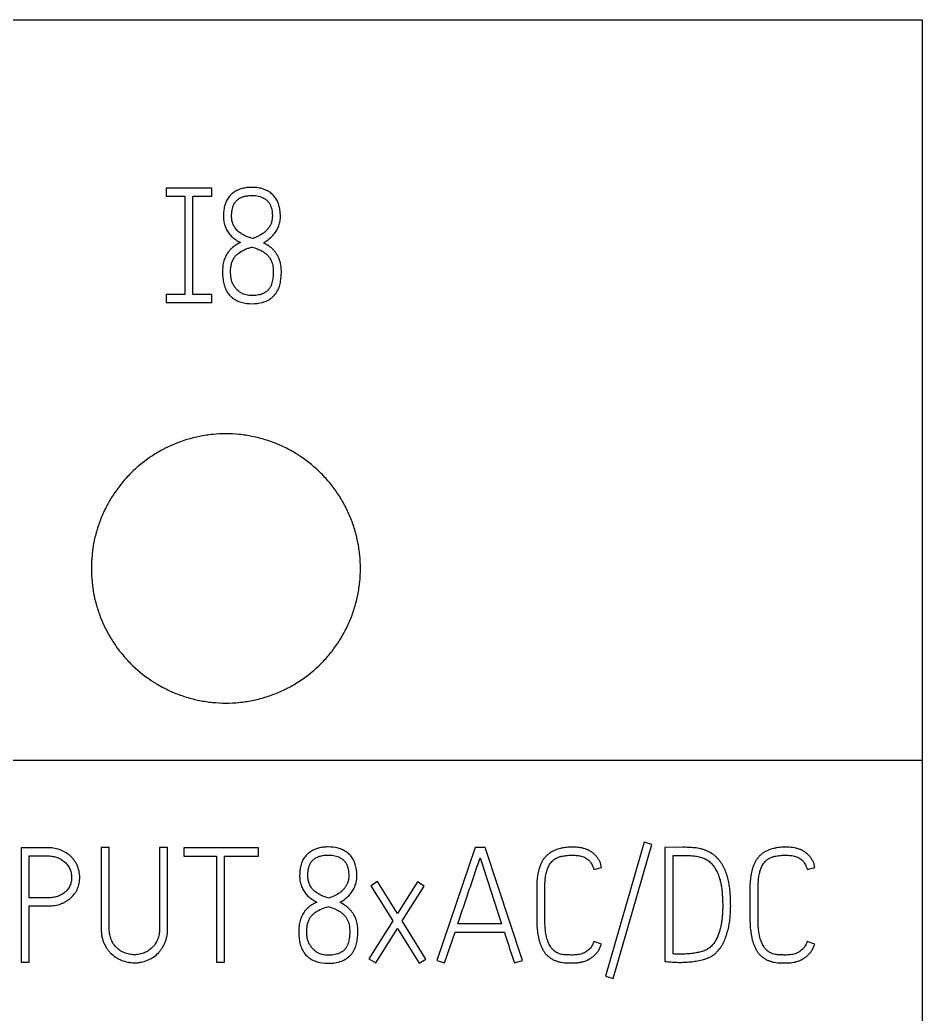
# Model space of a CAD drawing. Extents: x 0 to 420, y 0 to 297.
# Drawn here: x 147.42 to 160.83, y 219.88 to 234.65 of the extents above; entities that cross this region are included whole.
import ezdxf

# ---------------------------------------------------------------- set-up
doc = ezdxf.new("R2010")
doc.units = 0
doc.header["$LTSCALE"] = 23.1
doc.layers.add('10000_FRONT', color=7, linetype='CONTINUOUS')
doc.layers.add('10500_FRONT_LABELING', color=7, linetype='CONTINUOUS')

msp = doc.modelspace()

# ---------------------------------------------------------------- linework, layer by layer
at = {"layer": '10000_FRONT', "color": 7, "linetype": 'CONTINUOUS'}
for p, q in [((89.33, 234.648), (160.83, 234.648)), ((160.83, 234.648), (160.83, 144.648)), ((89.33, 223.648), (160.83, 223.648))]:
    msp.add_line(p, q, dxfattribs=at)
for points, knots in [([(152.48, 226.498), (152.48, 226.564), (152.476, 226.629), (152.464, 226.759), (152.454, 226.823), (152.429, 226.95), (152.413, 227.013), (152.385, 227.107), (152.375, 227.139), (152.353, 227.201), (152.341, 227.231), (152.303, 227.322), (152.248, 227.44), (152.181, 227.551), (152.127, 227.633), (152.108, 227.659), (152.069, 227.712), (152.049, 227.738), (151.986, 227.815), (151.943, 227.863), (151.804, 228.002), (151.704, 228.085), (151.581, 228.167), (151.567, 228.176), (151.539, 228.194), (151.525, 228.203), (151.483, 228.228), (151.454, 228.245), (151.368, 228.291), (151.309, 228.319), (151.188, 228.369), (151.127, 228.392), (151.033, 228.42), (151.001, 228.429), (150.937, 228.445), (150.905, 228.453), (150.807, 228.472), (150.678, 228.491), (150.547, 228.498), (150.416, 228.498), (150.351, 228.495), (150.252, 228.485), (150.219, 228.481), (150.154, 228.472), (149.992, 228.443), (149.836, 228.396), (149.684, 228.333), (149.654, 228.32), (149.609, 228.299), (149.594, 228.291), (149.565, 228.276), (149.492, 228.238), (149.421, 228.196), (149.259, 228.087), (149.158, 228.005), (149.041, 227.888), (149.018, 227.864), (148.974, 227.815), (148.953, 227.79), (148.891, 227.715), (148.852, 227.662), (148.78, 227.554), (148.747, 227.498), (148.7, 227.412), (148.685, 227.382), (148.657, 227.323), (148.644, 227.293), (148.607, 227.202), (148.563, 227.079), (148.531, 226.953), (148.512, 226.857), (148.506, 226.825), (148.497, 226.76), (148.493, 226.728), (148.483, 226.63), (148.48, 226.564), (148.48, 226.498)], [0, 0, 0, 0, 0.03125, 0.03125, 0.0625, 0.0625, 0.09375, 0.09375, 0.109375, 0.109375, 0.125, 0.125, 0.15625, 0.1875, 0.1875, 0.203125, 0.203125, 0.21875, 0.21875, 0.25, 0.25, 0.3125, 0.3125, 0.320312, 0.320312, 0.328125, 0.328125, 0.34375, 0.34375, 0.375, 0.375, 0.40625, 0.40625, 0.421875, 0.421875, 0.4375, 0.4375, 0.46875, 0.5, 0.5, 0.53125, 0.53125, 0.546875, 0.546875, 0.5625, 0.625, 0.625, 0.640625, 0.640625, 0.648438, 0.648438, 0.65625, 0.6875, 0.6875, 0.75, 0.75, 0.765625, 0.765625, 0.78125, 0.78125, 0.8125, 0.8125, 0.84375, 0.84375, 0.859375, 0.859375, 0.875, 0.875, 0.90625, 0.9375, 0.9375, 0.953125, 0.953125, 0.96875, 0.96875, 1, 1, 1, 1]), ([(148.48, 226.498), (148.48, 226.432), (148.483, 226.367), (148.496, 226.237), (148.505, 226.173), (148.53, 226.046), (148.546, 225.983), (148.574, 225.889), (148.585, 225.857), (148.607, 225.795), (148.619, 225.765), (148.656, 225.674), (148.712, 225.556), (148.778, 225.445), (148.832, 225.363), (148.851, 225.336), (148.89, 225.284), (148.91, 225.258), (148.973, 225.181), (149.017, 225.132), (149.155, 224.994), (149.256, 224.911), (149.378, 224.828), (149.392, 224.819), (149.42, 224.802), (149.434, 224.793), (149.477, 224.767), (149.505, 224.751), (149.592, 224.705), (149.651, 224.677), (149.771, 224.626), (149.833, 224.604), (149.927, 224.576), (149.959, 224.567), (150.023, 224.551), (150.055, 224.543), (150.152, 224.524), (150.282, 224.505), (150.412, 224.498), (150.543, 224.498), (150.609, 224.501), (150.707, 224.511), (150.74, 224.515), (150.806, 224.524), (150.838, 224.53), (150.934, 224.549), (150.998, 224.565), (151.123, 224.603), (151.184, 224.625), (151.275, 224.663), (151.305, 224.676), (151.35, 224.697), (151.365, 224.705), (151.395, 224.719), (151.468, 224.757), (151.538, 224.8), (151.701, 224.908), (151.802, 224.991), (151.918, 225.108), (151.941, 225.132), (151.985, 225.181), (152.006, 225.205), (152.068, 225.281), (152.107, 225.334), (152.179, 225.442), (152.213, 225.498), (152.259, 225.584), (152.274, 225.614), (152.302, 225.673), (152.315, 225.703), (152.353, 225.794), (152.397, 225.917), (152.428, 226.043), (152.447, 226.139), (152.453, 226.171), (152.463, 226.236), (152.467, 226.268), (152.476, 226.366), (152.48, 226.432), (152.48, 226.498)], [0, 0, 0, 0, 0.03125, 0.03125, 0.0625, 0.0625, 0.09375, 0.09375, 0.109375, 0.109375, 0.125, 0.125, 0.15625, 0.1875, 0.1875, 0.203125, 0.203125, 0.21875, 0.21875, 0.25, 0.25, 0.3125, 0.3125, 0.320312, 0.320312, 0.328125, 0.328125, 0.34375, 0.34375, 0.375, 0.375, 0.40625, 0.40625, 0.421875, 0.421875, 0.4375, 0.4375, 0.46875, 0.5, 0.5, 0.53125, 0.53125, 0.546875, 0.546875, 0.5625, 0.5625, 0.59375, 0.59375, 0.625, 0.625, 0.640625, 0.640625, 0.648438, 0.648438, 0.65625, 0.6875, 0.6875, 0.75, 0.75, 0.765625, 0.765625, 0.78125, 0.78125, 0.8125, 0.8125, 0.84375, 0.84375, 0.859375, 0.859375, 0.875, 0.875, 0.90625, 0.9375, 0.9375, 0.953125, 0.953125, 0.96875, 0.96875, 1, 1, 1, 1])]:
    msp.add_open_spline(points, degree=3, knots=knots, dxfattribs=at)
at = {"layer": '10500_FRONT_LABELING', "color": 7, "linetype": 'CONTINUOUS'}
for p, q in [((149.59, 232.148), (149.59, 232.028)), ((150.27, 232.148), (149.59, 232.148)), ((150.27, 232.028), (150.27, 232.148)), ((149.59, 232.028), (149.87, 232.028)), ((149.87, 232.028), (149.87, 230.568)), ((149.99, 230.568), (149.99, 232.028)), ((149.99, 232.028), (150.27, 232.028)), ((149.59, 230.568), (149.59, 230.448)), ((149.87, 230.568), (149.59, 230.568)), ((149.59, 230.448), (150.27, 230.448)), ((150.27, 230.568), (149.99, 230.568)), ((150.27, 230.448), (150.27, 230.568)), ((147.435, 222.348), (147.435, 220.648)), ((147.826, 222.348), (147.435, 222.348)), ((148.625, 222.35), (148.625, 221.153)), ((148.746, 222.35), (148.625, 222.35)), ((148.746, 221.153), (148.746, 222.35)), ((149.493, 222.35), (149.493, 221.153)), ((149.613, 222.35), (149.493, 222.35)), ((149.613, 221.153), (149.613, 222.35)), ((149.854, 222.346), (149.854, 222.225)), ((150.964, 222.346), (149.854, 222.346)), ((150.964, 222.225), (150.964, 222.346)), ((154.183, 222.35), (153.617, 220.674)), ((154.335, 222.35), (154.183, 222.35)), ((154.887, 220.674), (154.335, 222.35)), ((156.697, 222.43), (156.121, 220.438)), ((156.237, 220.405), (156.813, 222.397)), ((156.813, 222.397), (156.697, 222.43)), ((157.268, 222.355), (157.007, 222.353)), ((157.007, 222.353), (157.007, 220.66)), ((147.555, 221.603), (147.555, 222.228)), ((147.555, 222.228), (147.826, 222.228)), ((149.854, 222.225), (150.34, 222.225)), ((150.34, 222.225), (150.34, 220.648)), ((150.46, 220.648), (150.46, 222.225)), ((150.46, 222.225), (150.964, 222.225)), ((157.128, 220.771), (157.128, 222.232)), ((157.128, 222.232), (157.316, 222.232)), ((155.948, 222.025), (156.064, 222.053)), ((159.119, 222.025), (159.235, 222.053)), ((152.735, 221.846), (152.633, 221.782)), ((152.633, 221.782), (152.96, 221.261)), ((153.031, 221.372), (152.735, 221.846)), ((153.33, 221.841), (153.031, 221.372)), ((153.1, 221.261), (153.429, 221.777)), ((153.429, 221.777), (153.33, 221.841)), ((155.1, 221.747), (155.1, 221.299)), ((155.221, 221.299), (155.221, 221.747)), ((158.27, 221.747), (158.27, 221.299)), ((158.391, 221.299), (158.391, 221.747)), ((147.826, 221.603), (147.555, 221.603)), ((147.555, 220.648), (147.555, 221.483)), ((147.555, 221.483), (147.826, 221.483)), ((152.96, 221.261), (152.605, 220.7)), ((152.707, 220.636), (153.029, 221.148)), ((153.029, 221.148), (153.351, 220.631)), ((153.453, 220.693), (153.1, 221.261)), ((154.579, 221.216), (153.927, 221.216)), ((153.73, 220.636), (153.887, 221.096)), ((153.887, 221.096), (154.619, 221.096)), ((156.062, 220.917), (155.951, 220.957)), ((159.233, 220.917), (159.121, 220.957)), ((152.605, 220.7), (152.707, 220.636)), ((153.351, 220.631), (153.453, 220.693)), ((147.435, 220.648), (147.555, 220.648)), ((150.34, 220.648), (150.46, 220.648)), ((153.617, 220.674), (153.73, 220.636)), ((154.771, 220.636), (154.887, 220.674)), ((156.121, 220.438), (156.237, 220.405))]:
    msp.add_line(p, q, dxfattribs=at)
for points, knots in [([(151.038, 231.337), (151.06, 231.349), (151.081, 231.362), (151.12, 231.39), (151.139, 231.406), (151.166, 231.432), (151.174, 231.441), (151.191, 231.459), (151.198, 231.469), (151.22, 231.498), (151.233, 231.518), (151.25, 231.551), (151.256, 231.562), (151.265, 231.584), (151.269, 231.596), (151.276, 231.62), (151.28, 231.631), (151.284, 231.655), (151.286, 231.667), (151.289, 231.692), (151.29, 231.704), (151.29, 231.728), (151.29, 231.741), (151.289, 231.777), (151.287, 231.802), (151.28, 231.85), (151.275, 231.873), (151.264, 231.909), (151.26, 231.92), (151.251, 231.943), (151.246, 231.954), (151.229, 231.987), (151.215, 232.007), (151.183, 232.045), (151.165, 232.062), (151.136, 232.084), (151.126, 232.091), (151.105, 232.104), (151.094, 232.11), (151.06, 232.126), (151.037, 232.135), (151.001, 232.145), (150.989, 232.147), (150.965, 232.152), (150.953, 232.154), (150.916, 232.158), (150.892, 232.16), (150.855, 232.16), (150.843, 232.159), (150.818, 232.158), (150.805, 232.157), (150.769, 232.153), (150.745, 232.148), (150.709, 232.138), (150.697, 232.135), (150.674, 232.126), (150.663, 232.121), (150.629, 232.105), (150.608, 232.093), (150.579, 232.071), (150.569, 232.063), (150.551, 232.046), (150.542, 232.037), (150.519, 232.009), (150.505, 231.989), (150.482, 231.945), (150.473, 231.922), (150.462, 231.887), (150.459, 231.876), (150.454, 231.852), (150.452, 231.84), (150.447, 231.803), (150.445, 231.779), (150.443, 231.73), (150.444, 231.706), (150.447, 231.67), (150.449, 231.658), (150.453, 231.633), (150.456, 231.621), (150.466, 231.586), (150.475, 231.563), (150.491, 231.53), (150.497, 231.519), (150.509, 231.498), (150.516, 231.487), (150.531, 231.468), (150.539, 231.458), (150.556, 231.44), (150.564, 231.431), (150.583, 231.415), (150.592, 231.407), (150.612, 231.392), (150.622, 231.385), (150.653, 231.364), (150.674, 231.351), (150.696, 231.339)], [0, 0, 0, 0, 0.03125, 0.03125, 0.0625, 0.0625, 0.078125, 0.078125, 0.09375, 0.09375, 0.125, 0.125, 0.140625, 0.140625, 0.15625, 0.15625, 0.171875, 0.171875, 0.1875, 0.1875, 0.203125, 0.203125, 0.21875, 0.21875, 0.25, 0.25, 0.28125, 0.28125, 0.296875, 0.296875, 0.3125, 0.3125, 0.34375, 0.34375, 0.375, 0.375, 0.390625, 0.390625, 0.40625, 0.40625, 0.4375, 0.4375, 0.453125, 0.453125, 0.46875, 0.46875, 0.5, 0.5, 0.515625, 0.515625, 0.53125, 0.53125, 0.5625, 0.5625, 0.578125, 0.578125, 0.59375, 0.59375, 0.625, 0.625, 0.640625, 0.640625, 0.65625, 0.65625, 0.6875, 0.6875, 0.71875, 0.71875, 0.734375, 0.734375, 0.75, 0.75, 0.78125, 0.78125, 0.8125, 0.8125, 0.828125, 0.828125, 0.84375, 0.84375, 0.875, 0.875, 0.890625, 0.890625, 0.90625, 0.90625, 0.921875, 0.921875, 0.9375, 0.9375, 0.953125, 0.953125, 0.96875, 0.96875, 1, 1, 1, 1]), ([(150.564, 231.728), (150.565, 231.759), (150.566, 231.789), (150.574, 231.835), (150.577, 231.85), (150.586, 231.879), (150.591, 231.894), (150.601, 231.914), (150.605, 231.921), (150.614, 231.934), (150.618, 231.94), (150.633, 231.958), (150.643, 231.969), (150.662, 231.983), (150.668, 231.988), (150.681, 231.996), (150.688, 232), (150.708, 232.01), (150.722, 232.016), (150.745, 232.023), (150.752, 232.026), (150.767, 232.029), (150.79, 232.034), (150.812, 232.037), (150.843, 232.039), (150.858, 232.04), (150.889, 232.039), (150.905, 232.038), (150.95, 232.033), (150.98, 232.027), (151.016, 232.013), (151.024, 232.01), (151.037, 232.003), (151.051, 231.996), (151.064, 231.987), (151.076, 231.978), (151.082, 231.973), (151.1, 231.958), (151.11, 231.946), (151.123, 231.927), (151.127, 231.921), (151.135, 231.907), (151.138, 231.9), (151.147, 231.879), (151.152, 231.865), (151.16, 231.835), (151.163, 231.82), (151.17, 231.774), (151.171, 231.744), (151.169, 231.699), (151.167, 231.683), (151.161, 231.653), (151.157, 231.638), (151.146, 231.61), (151.139, 231.596), (151.127, 231.576), (151.123, 231.57), (151.114, 231.557), (151.109, 231.551), (151.095, 231.533), (151.085, 231.522), (151.063, 231.5), (151.051, 231.49), (151.014, 231.462), (150.988, 231.446), (150.946, 231.426), (150.932, 231.42), (150.903, 231.409), (150.888, 231.405), (150.873, 231.401)], [0, 0, 0, 0, 0.0625, 0.0625, 0.09375, 0.09375, 0.125, 0.125, 0.140625, 0.140625, 0.15625, 0.15625, 0.1875, 0.1875, 0.203125, 0.203125, 0.21875, 0.21875, 0.25, 0.25, 0.265625, 0.265625, 0.28125, 0.3125, 0.3125, 0.34375, 0.34375, 0.375, 0.375, 0.4375, 0.4375, 0.453125, 0.453125, 0.46875, 0.484375, 0.484375, 0.5, 0.5, 0.53125, 0.53125, 0.546875, 0.546875, 0.5625, 0.5625, 0.59375, 0.59375, 0.625, 0.625, 0.6875, 0.6875, 0.71875, 0.71875, 0.75, 0.75, 0.78125, 0.78125, 0.796875, 0.796875, 0.8125, 0.8125, 0.84375, 0.84375, 0.875, 0.875, 0.9375, 0.9375, 0.96875, 0.96875, 1, 1, 1, 1]), ([(150.873, 231.401), (150.834, 231.412), (150.795, 231.426), (150.74, 231.453), (150.722, 231.463), (150.688, 231.485), (150.672, 231.497), (150.65, 231.517), (150.642, 231.525), (150.629, 231.54), (150.616, 231.556), (150.605, 231.573), (150.596, 231.591), (150.591, 231.6), (150.58, 231.628), (150.574, 231.648), (150.568, 231.677), (150.567, 231.688), (150.565, 231.708), (150.564, 231.718), (150.564, 231.728)], [0, 0, 0, 0, 0.25, 0.25, 0.375, 0.375, 0.5, 0.5, 0.5625, 0.5625, 0.625, 0.6875, 0.6875, 0.75, 0.75, 0.875, 0.875, 0.9375, 0.9375, 1, 1, 1, 1]), ([(150.696, 231.339), (150.672, 231.328), (150.648, 231.315), (150.604, 231.287), (150.582, 231.271), (150.553, 231.244), (150.544, 231.234), (150.526, 231.214), (150.518, 231.203), (150.496, 231.171), (150.483, 231.148), (150.466, 231.111), (150.461, 231.099), (150.452, 231.074), (150.448, 231.061), (150.438, 231.023), (150.434, 230.996), (150.431, 230.956), (150.43, 230.943), (150.43, 230.917), (150.43, 230.904), (150.43, 230.864), (150.432, 230.838), (150.438, 230.785), (150.442, 230.759), (150.451, 230.72), (150.454, 230.707), (150.462, 230.682), (150.467, 230.669), (150.477, 230.645), (150.483, 230.633), (150.495, 230.609), (150.502, 230.598), (150.526, 230.565), (150.543, 230.545), (150.574, 230.519), (150.584, 230.511), (150.607, 230.496), (150.618, 230.489), (150.642, 230.476), (150.654, 230.471), (150.679, 230.461), (150.692, 230.456), (150.757, 230.437), (150.81, 230.432), (150.918, 230.431), (150.971, 230.437), (151.036, 230.455), (151.049, 230.459), (151.074, 230.468), (151.086, 230.474), (151.11, 230.486), (151.122, 230.492), (151.144, 230.507), (151.155, 230.515), (151.186, 230.54), (151.204, 230.56), (151.228, 230.592), (151.236, 230.604), (151.249, 230.627), (151.255, 230.639), (151.271, 230.675), (151.279, 230.701), (151.291, 230.753), (151.296, 230.779), (151.302, 230.832), (151.304, 230.858), (151.305, 230.898), (151.305, 230.911), (151.304, 230.938), (151.303, 230.951), (151.3, 230.991), (151.296, 231.017), (151.286, 231.056), (151.282, 231.068), (151.273, 231.094), (151.268, 231.106), (151.257, 231.13), (151.251, 231.142), (151.238, 231.165), (151.23, 231.176), (151.215, 231.198), (151.207, 231.208), (151.189, 231.228), (151.18, 231.238), (151.151, 231.266), (151.13, 231.282), (151.085, 231.311), (151.062, 231.325), (151.038, 231.337)], [0, 0, 0, 0, 0.03125, 0.03125, 0.0625, 0.0625, 0.078125, 0.078125, 0.09375, 0.09375, 0.125, 0.125, 0.140625, 0.140625, 0.15625, 0.15625, 0.1875, 0.1875, 0.203125, 0.203125, 0.21875, 0.21875, 0.25, 0.25, 0.28125, 0.28125, 0.296875, 0.296875, 0.3125, 0.3125, 0.328125, 0.328125, 0.34375, 0.34375, 0.375, 0.375, 0.390625, 0.390625, 0.40625, 0.40625, 0.421875, 0.421875, 0.4375, 0.4375, 0.5, 0.5, 0.5625, 0.5625, 0.578125, 0.578125, 0.59375, 0.59375, 0.609375, 0.609375, 0.625, 0.625, 0.65625, 0.65625, 0.671875, 0.671875, 0.6875, 0.6875, 0.71875, 0.71875, 0.75, 0.75, 0.78125, 0.78125, 0.796875, 0.796875, 0.8125, 0.8125, 0.84375, 0.84375, 0.859375, 0.859375, 0.875, 0.875, 0.890625, 0.890625, 0.90625, 0.90625, 0.921875, 0.921875, 0.9375, 0.9375, 0.96875, 0.96875, 1, 1, 1, 1]), ([(150.656, 230.63), (150.644, 230.642), (150.632, 230.655), (150.615, 230.675), (150.61, 230.682), (150.6, 230.696), (150.595, 230.703), (150.586, 230.719), (150.582, 230.727), (150.575, 230.743), (150.572, 230.751), (150.564, 230.776), (150.56, 230.793), (150.554, 230.827), (150.552, 230.845), (150.55, 230.88), (150.55, 230.897), (150.55, 230.932), (150.551, 230.949), (150.554, 230.975), (150.555, 230.984), (150.558, 231.001), (150.56, 231.01), (150.566, 231.036), (150.572, 231.052), (150.582, 231.077), (150.586, 231.084), (150.594, 231.1), (150.599, 231.108), (150.613, 231.13), (150.624, 231.143), (150.649, 231.168), (150.663, 231.179), (150.706, 231.21), (150.737, 231.226), (150.786, 231.246), (150.803, 231.253), (150.837, 231.264), (150.854, 231.269), (150.871, 231.273)], [0, 0, 0, 0, 0.0625, 0.0625, 0.09375, 0.09375, 0.125, 0.125, 0.15625, 0.15625, 0.1875, 0.1875, 0.25, 0.25, 0.3125, 0.3125, 0.375, 0.375, 0.4375, 0.4375, 0.46875, 0.46875, 0.5, 0.5, 0.5625, 0.5625, 0.59375, 0.59375, 0.625, 0.625, 0.6875, 0.6875, 0.75, 0.75, 0.875, 0.875, 0.9375, 0.9375, 1, 1, 1, 1]), ([(150.871, 231.273), (150.897, 231.265), (150.923, 231.256), (150.973, 231.236), (150.998, 231.224), (151.033, 231.203), (151.045, 231.196), (151.067, 231.18), (151.077, 231.171), (151.097, 231.153), (151.107, 231.143), (151.124, 231.122), (151.132, 231.11), (151.146, 231.087), (151.152, 231.075), (151.162, 231.05), (151.167, 231.037), (151.178, 230.997), (151.181, 230.971), (151.184, 230.93), (151.184, 230.916), (151.184, 230.889), (151.184, 230.876), (151.182, 230.835), (151.179, 230.808), (151.171, 230.768), (151.168, 230.755), (151.161, 230.728), (151.154, 230.709), (151.146, 230.69), (151.14, 230.678), (151.136, 230.672), (151.126, 230.655), (151.117, 230.644), (151.104, 230.629), (151.099, 230.624), (151.088, 230.615), (151.083, 230.611), (151.066, 230.599), (151.054, 230.592), (151.036, 230.583), (151.029, 230.58), (151.017, 230.575), (150.997, 230.568), (150.977, 230.563), (150.951, 230.558), (150.937, 230.556), (150.91, 230.553), (150.896, 230.552), (150.869, 230.552), (150.855, 230.552), (150.828, 230.553), (150.814, 230.555), (150.787, 230.559), (150.774, 230.563), (150.748, 230.571), (150.735, 230.576), (150.716, 230.585), (150.71, 230.588), (150.699, 230.595), (150.693, 230.599), (150.676, 230.611), (150.666, 230.62), (150.656, 230.63)], [0, 0, 0, 0, 0.0625, 0.0625, 0.125, 0.125, 0.15625, 0.15625, 0.1875, 0.1875, 0.21875, 0.21875, 0.25, 0.25, 0.28125, 0.28125, 0.3125, 0.3125, 0.375, 0.375, 0.40625, 0.40625, 0.4375, 0.4375, 0.5, 0.5, 0.53125, 0.53125, 0.5625, 0.578125, 0.578125, 0.59375, 0.59375, 0.625, 0.625, 0.640625, 0.640625, 0.65625, 0.65625, 0.6875, 0.6875, 0.703125, 0.703125, 0.71875, 0.75, 0.75, 0.78125, 0.78125, 0.8125, 0.8125, 0.84375, 0.84375, 0.875, 0.875, 0.90625, 0.90625, 0.9375, 0.9375, 0.953125, 0.953125, 0.96875, 0.96875, 1, 1, 1, 1]), ([(147.826, 221.483), (147.857, 221.483), (147.887, 221.484), (147.946, 221.492), (147.976, 221.498), (148.019, 221.512), (148.033, 221.517), (148.061, 221.528), (148.075, 221.535), (148.101, 221.549), (148.114, 221.557), (148.139, 221.574), (148.151, 221.583), (148.186, 221.612), (148.207, 221.634), (148.235, 221.67), (148.243, 221.682), (148.259, 221.708), (148.266, 221.722), (148.284, 221.763), (148.293, 221.792), (148.305, 221.851), (148.308, 221.881), (148.307, 221.927), (148.306, 221.942), (148.302, 221.972), (148.3, 221.987), (148.29, 222.031), (148.28, 222.059), (148.262, 222.101), (148.255, 222.114), (148.239, 222.14), (148.223, 222.165), (148.204, 222.188), (148.183, 222.211), (148.172, 222.221), (148.138, 222.251), (148.114, 222.268), (148.074, 222.291), (148.061, 222.298), (148.033, 222.31), (148.019, 222.316), (147.976, 222.33), (147.947, 222.337), (147.887, 222.346), (147.857, 222.348), (147.826, 222.348)], [0, 0, 0, 0, 0.0625, 0.0625, 0.125, 0.125, 0.15625, 0.15625, 0.1875, 0.1875, 0.21875, 0.21875, 0.25, 0.25, 0.3125, 0.3125, 0.34375, 0.34375, 0.375, 0.375, 0.4375, 0.4375, 0.5, 0.5, 0.53125, 0.53125, 0.5625, 0.5625, 0.625, 0.625, 0.65625, 0.65625, 0.6875, 0.71875, 0.71875, 0.75, 0.75, 0.8125, 0.8125, 0.84375, 0.84375, 0.875, 0.875, 0.9375, 0.9375, 1, 1, 1, 1]), ([(152.173, 221.537), (152.195, 221.549), (152.216, 221.562), (152.256, 221.59), (152.275, 221.606), (152.302, 221.631), (152.31, 221.64), (152.327, 221.659), (152.334, 221.668), (152.357, 221.698), (152.37, 221.718), (152.387, 221.751), (152.392, 221.762), (152.402, 221.785), (152.41, 221.808), (152.416, 221.831), (152.421, 221.855), (152.423, 221.867), (152.426, 221.892), (152.426, 221.904), (152.427, 221.929), (152.427, 221.941), (152.426, 221.978), (152.424, 222.002), (152.416, 222.05), (152.411, 222.074), (152.4, 222.11), (152.396, 222.122), (152.387, 222.144), (152.377, 222.167), (152.364, 222.188), (152.35, 222.208), (152.343, 222.218), (152.318, 222.246), (152.301, 222.263), (152.271, 222.285), (152.26, 222.292), (152.239, 222.305), (152.228, 222.311), (152.206, 222.321), (152.195, 222.326), (152.171, 222.335), (152.159, 222.338), (152.1, 222.355), (152.051, 222.36), (151.989, 222.36), (151.977, 222.359), (151.952, 222.358), (151.94, 222.357), (151.903, 222.353), (151.879, 222.348), (151.844, 222.339), (151.832, 222.335), (151.809, 222.326), (151.797, 222.322), (151.763, 222.306), (151.742, 222.293), (151.712, 222.271), (151.703, 222.263), (151.685, 222.246), (151.676, 222.238), (151.652, 222.21), (151.638, 222.19), (151.614, 222.146), (151.605, 222.123), (151.591, 222.075), (151.586, 222.051), (151.579, 222.002), (151.577, 221.978), (151.576, 221.929), (151.576, 221.905), (151.58, 221.868), (151.582, 221.855), (151.586, 221.831), (151.589, 221.819), (151.599, 221.784), (151.608, 221.761), (151.625, 221.727), (151.63, 221.717), (151.643, 221.696), (151.65, 221.686), (151.665, 221.666), (151.673, 221.657), (151.69, 221.639), (151.699, 221.63), (151.726, 221.605), (151.746, 221.591), (151.787, 221.563), (151.808, 221.551), (151.83, 221.539)], [0, 0, 0, 0, 0.03125, 0.03125, 0.0625, 0.0625, 0.078125, 0.078125, 0.09375, 0.09375, 0.125, 0.125, 0.140625, 0.140625, 0.15625, 0.171875, 0.171875, 0.1875, 0.1875, 0.203125, 0.203125, 0.21875, 0.21875, 0.25, 0.25, 0.28125, 0.28125, 0.296875, 0.296875, 0.3125, 0.328125, 0.328125, 0.34375, 0.34375, 0.375, 0.375, 0.390625, 0.390625, 0.40625, 0.40625, 0.421875, 0.421875, 0.4375, 0.4375, 0.5, 0.5, 0.515625, 0.515625, 0.53125, 0.53125, 0.5625, 0.5625, 0.578125, 0.578125, 0.59375, 0.59375, 0.625, 0.625, 0.640625, 0.640625, 0.65625, 0.65625, 0.6875, 0.6875, 0.71875, 0.71875, 0.75, 0.75, 0.78125, 0.78125, 0.8125, 0.8125, 0.828125, 0.828125, 0.84375, 0.84375, 0.875, 0.875, 0.890625, 0.890625, 0.90625, 0.90625, 0.921875, 0.921875, 0.9375, 0.9375, 0.96875, 0.96875, 1, 1, 1, 1]), ([(156.064, 222.053), (156.06, 222.085), (156.051, 222.115), (156.034, 222.151), (156.031, 222.158), (156.023, 222.172), (156.019, 222.179), (156.006, 222.198), (155.996, 222.211), (155.975, 222.235), (155.964, 222.246), (155.94, 222.267), (155.927, 222.276), (155.901, 222.294), (155.887, 222.302), (155.859, 222.317), (155.844, 222.323), (155.815, 222.334), (155.8, 222.338), (155.769, 222.346), (155.753, 222.348), (155.706, 222.355), (155.674, 222.357), (155.612, 222.358), (155.58, 222.357), (155.533, 222.352), (155.517, 222.35), (155.486, 222.345), (155.47, 222.342), (155.424, 222.331), (155.394, 222.322), (155.351, 222.303), (155.336, 222.296), (155.309, 222.28), (155.296, 222.271), (155.271, 222.252), (155.259, 222.242), (155.236, 222.22), (155.225, 222.208), (155.206, 222.183), (155.197, 222.171), (155.18, 222.144), (155.173, 222.13), (155.152, 222.087), (155.142, 222.057), (155.124, 221.997), (155.118, 221.966), (155.103, 221.873), (155.1, 221.81), (155.1, 221.747)], [0, 0, 0, 0, 0.0625, 0.0625, 0.078125, 0.078125, 0.09375, 0.09375, 0.125, 0.125, 0.15625, 0.15625, 0.1875, 0.1875, 0.21875, 0.21875, 0.25, 0.25, 0.28125, 0.28125, 0.3125, 0.3125, 0.375, 0.375, 0.4375, 0.4375, 0.46875, 0.46875, 0.5, 0.5, 0.5625, 0.5625, 0.59375, 0.59375, 0.625, 0.625, 0.65625, 0.65625, 0.6875, 0.6875, 0.71875, 0.71875, 0.75, 0.75, 0.8125, 0.8125, 0.875, 0.875, 1, 1, 1, 1]), ([(157.007, 220.66), (157.022, 220.658), (157.037, 220.657), (157.067, 220.654), (157.081, 220.653), (157.111, 220.65), (157.126, 220.649), (157.155, 220.647), (157.17, 220.647), (157.214, 220.645), (157.244, 220.645), (157.302, 220.647), (157.332, 220.649), (157.39, 220.653), (157.42, 220.657), (157.478, 220.665), (157.507, 220.671), (157.551, 220.681), (157.565, 220.684), (157.595, 220.692), (157.609, 220.697), (157.637, 220.707), (157.651, 220.713), (157.678, 220.725), (157.691, 220.732), (157.717, 220.747), (157.73, 220.756), (157.753, 220.774), (157.764, 220.784), (157.796, 220.815), (157.815, 220.838), (157.84, 220.875), (157.848, 220.888), (157.863, 220.914), (157.87, 220.927), (157.89, 220.966), (157.901, 220.994), (157.922, 221.05), (157.931, 221.078), (157.946, 221.136), (157.953, 221.164), (157.964, 221.222), (157.968, 221.251), (157.975, 221.31), (157.978, 221.339), (157.982, 221.398), (157.983, 221.428), (157.984, 221.487), (157.983, 221.517), (157.982, 221.576), (157.981, 221.606), (157.978, 221.665), (157.975, 221.694), (157.969, 221.753), (157.965, 221.782), (157.957, 221.826), (157.954, 221.841), (157.947, 221.87), (157.944, 221.884), (157.937, 221.913), (157.933, 221.927), (157.924, 221.956), (157.919, 221.97), (157.903, 222.012), (157.891, 222.039), (157.87, 222.079), (157.863, 222.092), (157.847, 222.117), (157.838, 222.13), (157.82, 222.154), (157.811, 222.165), (157.791, 222.188), (157.781, 222.198), (157.76, 222.219), (157.749, 222.229), (157.731, 222.243), (157.725, 222.248), (157.713, 222.256), (157.707, 222.261), (157.675, 222.281), (157.648, 222.294), (157.607, 222.311), (157.593, 222.316), (157.564, 222.325), (157.55, 222.329), (157.52, 222.336), (157.506, 222.339), (157.476, 222.344), (157.461, 222.345), (157.417, 222.35), (157.387, 222.352), (157.343, 222.354), (157.328, 222.354), (157.298, 222.355), (157.283, 222.355), (157.268, 222.355)], [0, 0, 0, 0, 0.015625, 0.015625, 0.03125, 0.03125, 0.046875, 0.046875, 0.0625, 0.0625, 0.09375, 0.09375, 0.125, 0.125, 0.15625, 0.15625, 0.1875, 0.1875, 0.203125, 0.203125, 0.21875, 0.21875, 0.234375, 0.234375, 0.25, 0.25, 0.265625, 0.265625, 0.28125, 0.28125, 0.3125, 0.3125, 0.328125, 0.328125, 0.34375, 0.34375, 0.375, 0.375, 0.40625, 0.40625, 0.4375, 0.4375, 0.46875, 0.46875, 0.5, 0.5, 0.53125, 0.53125, 0.5625, 0.5625, 0.59375, 0.59375, 0.625, 0.625, 0.65625, 0.65625, 0.671875, 0.671875, 0.6875, 0.6875, 0.703125, 0.703125, 0.71875, 0.71875, 0.75, 0.75, 0.765625, 0.765625, 0.78125, 0.78125, 0.796875, 0.796875, 0.8125, 0.8125, 0.828125, 0.828125, 0.835938, 0.835938, 0.84375, 0.84375, 0.875, 0.875, 0.890625, 0.890625, 0.90625, 0.90625, 0.921875, 0.921875, 0.9375, 0.9375, 0.96875, 0.96875, 0.984375, 0.984375, 1, 1, 1, 1]), ([(159.235, 222.053), (159.231, 222.085), (159.222, 222.115), (159.205, 222.151), (159.201, 222.158), (159.193, 222.172), (159.189, 222.179), (159.176, 222.198), (159.166, 222.211), (159.146, 222.235), (159.134, 222.246), (159.11, 222.267), (159.098, 222.276), (159.072, 222.294), (159.058, 222.302), (159.03, 222.317), (159.015, 222.323), (158.985, 222.334), (158.97, 222.338), (158.939, 222.346), (158.924, 222.348), (158.876, 222.355), (158.845, 222.357), (158.782, 222.358), (158.751, 222.357), (158.704, 222.352), (158.688, 222.35), (158.656, 222.345), (158.641, 222.342), (158.595, 222.331), (158.565, 222.322), (158.521, 222.303), (158.507, 222.296), (158.48, 222.28), (158.466, 222.271), (158.441, 222.252), (158.429, 222.242), (158.406, 222.22), (158.396, 222.208), (158.376, 222.183), (158.367, 222.171), (158.351, 222.144), (158.343, 222.13), (158.323, 222.087), (158.312, 222.057), (158.295, 221.997), (158.289, 221.966), (158.274, 221.873), (158.27, 221.81), (158.27, 221.747)], [0, 0, 0, 0, 0.0625, 0.0625, 0.078125, 0.078125, 0.09375, 0.09375, 0.125, 0.125, 0.15625, 0.15625, 0.1875, 0.1875, 0.21875, 0.21875, 0.25, 0.25, 0.28125, 0.28125, 0.3125, 0.3125, 0.375, 0.375, 0.4375, 0.4375, 0.46875, 0.46875, 0.5, 0.5, 0.5625, 0.5625, 0.59375, 0.59375, 0.625, 0.625, 0.65625, 0.65625, 0.6875, 0.6875, 0.71875, 0.71875, 0.75, 0.75, 0.8125, 0.8125, 0.875, 0.875, 1, 1, 1, 1]), ([(147.826, 222.228), (147.849, 222.228), (147.871, 222.226), (147.915, 222.22), (147.937, 222.216), (147.979, 222.202), (148, 222.193), (148.029, 222.177), (148.038, 222.171), (148.057, 222.159), (148.066, 222.152), (148.092, 222.13), (148.107, 222.115), (148.128, 222.089), (148.134, 222.079), (148.146, 222.06), (148.152, 222.051), (148.166, 222.02), (148.173, 221.999), (148.181, 221.967), (148.183, 221.956), (148.186, 221.934), (148.187, 221.923), (148.187, 221.901), (148.187, 221.89), (148.185, 221.867), (148.183, 221.856), (148.176, 221.824), (148.17, 221.802), (148.156, 221.772), (148.151, 221.762), (148.139, 221.743), (148.133, 221.734), (148.119, 221.717), (148.111, 221.709), (148.095, 221.693), (148.087, 221.686), (148.06, 221.665), (148.041, 221.653), (148.011, 221.639), (148.001, 221.634), (147.98, 221.626), (147.97, 221.622), (147.948, 221.616), (147.937, 221.614), (147.915, 221.609), (147.904, 221.608), (147.871, 221.604), (147.849, 221.603), (147.826, 221.603)], [0, 0, 0, 0, 0.0625, 0.0625, 0.125, 0.125, 0.1875, 0.1875, 0.21875, 0.21875, 0.25, 0.25, 0.3125, 0.3125, 0.34375, 0.34375, 0.375, 0.375, 0.4375, 0.4375, 0.46875, 0.46875, 0.5, 0.5, 0.53125, 0.53125, 0.5625, 0.5625, 0.625, 0.625, 0.65625, 0.65625, 0.6875, 0.6875, 0.71875, 0.71875, 0.75, 0.75, 0.8125, 0.8125, 0.84375, 0.84375, 0.875, 0.875, 0.90625, 0.90625, 0.9375, 0.9375, 1, 1, 1, 1]), ([(151.697, 221.928), (151.698, 221.959), (151.699, 221.99), (151.705, 222.028), (151.707, 222.035), (151.71, 222.05), (151.712, 222.058), (151.719, 222.08), (151.725, 222.094), (151.735, 222.115), (151.739, 222.121), (151.747, 222.134), (151.752, 222.141), (151.767, 222.159), (151.778, 222.169), (151.796, 222.184), (151.802, 222.188), (151.815, 222.196), (151.822, 222.2), (151.843, 222.211), (151.857, 222.216), (151.879, 222.224), (151.887, 222.226), (151.902, 222.229), (151.924, 222.234), (151.947, 222.237), (151.978, 222.239), (151.993, 222.24), (152.024, 222.239), (152.039, 222.238), (152.085, 222.233), (152.115, 222.227), (152.151, 222.213), (152.158, 222.21), (152.172, 222.203), (152.186, 222.196), (152.199, 222.188), (152.211, 222.179), (152.218, 222.174), (152.235, 222.158), (152.245, 222.147), (152.258, 222.128), (152.263, 222.121), (152.27, 222.108), (152.274, 222.101), (152.283, 222.08), (152.288, 222.065), (152.296, 222.035), (152.299, 222.02), (152.306, 221.974), (152.307, 221.944), (152.305, 221.898), (152.303, 221.883), (152.297, 221.852), (152.293, 221.838), (152.281, 221.809), (152.274, 221.795), (152.262, 221.775), (152.258, 221.769), (152.249, 221.756), (152.244, 221.75), (152.23, 221.732), (152.219, 221.721), (152.203, 221.705), (152.197, 221.7), (152.185, 221.69), (152.179, 221.685), (152.149, 221.661), (152.122, 221.646), (152.067, 221.619), (152.037, 221.609), (152.008, 221.601)], [0, 0, 0, 0, 0.0625, 0.0625, 0.078125, 0.078125, 0.09375, 0.09375, 0.125, 0.125, 0.140625, 0.140625, 0.15625, 0.15625, 0.1875, 0.1875, 0.203125, 0.203125, 0.21875, 0.21875, 0.25, 0.25, 0.265625, 0.265625, 0.28125, 0.3125, 0.3125, 0.34375, 0.34375, 0.375, 0.375, 0.4375, 0.4375, 0.453125, 0.453125, 0.46875, 0.484375, 0.484375, 0.5, 0.5, 0.53125, 0.53125, 0.546875, 0.546875, 0.5625, 0.5625, 0.59375, 0.59375, 0.625, 0.625, 0.6875, 0.6875, 0.71875, 0.71875, 0.75, 0.75, 0.78125, 0.78125, 0.796875, 0.796875, 0.8125, 0.8125, 0.84375, 0.84375, 0.859375, 0.859375, 0.875, 0.875, 0.9375, 0.9375, 1, 1, 1, 1]), ([(153.927, 221.216), (153.954, 221.298), (153.982, 221.38), (154.037, 221.544), (154.065, 221.626), (154.121, 221.79), (154.149, 221.871), (154.19, 221.994), (154.204, 222.035), (154.231, 222.117), (154.245, 222.158), (154.259, 222.199)], [0, 0, 0, 0, 0.25, 0.25, 0.5, 0.5, 0.75, 0.75, 0.875, 0.875, 1, 1, 1, 1]), ([(154.259, 222.199), (154.272, 222.159), (154.285, 222.117), (154.312, 222.035), (154.325, 221.994), (154.364, 221.871), (154.391, 221.79), (154.445, 221.626), (154.472, 221.544), (154.526, 221.38), (154.552, 221.298), (154.579, 221.216)], [0, 0, 0, 0, 0.125, 0.125, 0.25, 0.25, 0.5, 0.5, 0.75, 0.75, 1, 1, 1, 1]), ([(155.221, 221.747), (155.221, 221.771), (155.221, 221.795), (155.224, 221.844), (155.225, 221.868), (155.231, 221.916), (155.235, 221.94), (155.245, 221.987), (155.252, 222.011), (155.265, 222.045), (155.27, 222.056), (155.28, 222.078), (155.286, 222.089), (155.305, 222.12), (155.32, 222.139), (155.343, 222.16), (155.347, 222.164), (155.357, 222.172), (155.362, 222.175), (155.377, 222.186), (155.388, 222.192), (155.409, 222.203), (155.421, 222.208), (155.438, 222.213), (155.444, 222.215), (155.456, 222.219), (155.462, 222.22), (155.48, 222.224), (155.492, 222.226), (155.516, 222.23), (155.528, 222.231), (155.564, 222.235), (155.588, 222.237), (155.637, 222.237), (155.662, 222.237), (155.71, 222.233), (155.734, 222.23), (155.77, 222.221), (155.782, 222.218), (155.805, 222.209), (155.816, 222.205), (155.838, 222.193), (155.848, 222.186), (155.867, 222.172), (155.876, 222.163), (155.888, 222.15), (155.892, 222.145), (155.9, 222.136), (155.903, 222.131), (155.914, 222.115), (155.919, 222.105), (155.93, 222.083), (155.934, 222.072), (155.942, 222.049), (155.945, 222.037), (155.948, 222.025)], [0, 0, 0, 0, 0.0625, 0.0625, 0.125, 0.125, 0.1875, 0.1875, 0.25, 0.25, 0.28125, 0.28125, 0.3125, 0.3125, 0.375, 0.375, 0.390625, 0.390625, 0.40625, 0.40625, 0.4375, 0.4375, 0.46875, 0.46875, 0.484375, 0.484375, 0.5, 0.5, 0.53125, 0.53125, 0.5625, 0.5625, 0.625, 0.625, 0.6875, 0.6875, 0.75, 0.75, 0.78125, 0.78125, 0.8125, 0.8125, 0.84375, 0.84375, 0.875, 0.875, 0.890625, 0.890625, 0.90625, 0.90625, 0.9375, 0.9375, 0.96875, 0.96875, 1, 1, 1, 1]), ([(157.316, 222.232), (157.34, 222.232), (157.364, 222.232), (157.412, 222.229), (157.436, 222.227), (157.484, 222.221), (157.507, 222.217), (157.543, 222.207), (157.554, 222.203), (157.577, 222.194), (157.588, 222.19), (157.61, 222.179), (157.621, 222.174), (157.642, 222.161), (157.652, 222.154), (157.681, 222.132), (157.698, 222.115), (157.729, 222.078), (157.743, 222.058), (157.768, 222.017), (157.779, 221.995), (157.799, 221.951), (157.807, 221.929), (157.818, 221.894), (157.822, 221.882), (157.828, 221.859), (157.831, 221.847), (157.839, 221.812), (157.844, 221.789), (157.851, 221.741), (157.853, 221.718), (157.858, 221.67), (157.859, 221.646), (157.862, 221.598), (157.863, 221.575), (157.865, 221.527), (157.865, 221.503), (157.865, 221.455), (157.865, 221.431), (157.863, 221.383), (157.861, 221.359), (157.857, 221.311), (157.854, 221.288), (157.848, 221.24), (157.844, 221.217), (157.834, 221.17), (157.828, 221.147), (157.809, 221.077), (157.792, 221.032), (157.759, 220.968), (157.746, 220.947), (157.718, 220.908), (157.703, 220.89), (157.68, 220.87), (157.675, 220.866), (157.666, 220.858), (157.651, 220.847), (157.636, 220.838), (157.615, 220.827), (157.603, 220.823), (157.581, 220.814), (157.569, 220.81), (157.546, 220.803), (157.534, 220.8), (157.511, 220.795), (157.499, 220.792), (157.464, 220.785), (157.441, 220.781), (157.393, 220.775), (157.369, 220.773), (157.333, 220.771), (157.321, 220.77), (157.297, 220.769), (157.285, 220.769), (157.249, 220.768), (157.225, 220.768), (157.189, 220.768), (157.177, 220.768), (157.152, 220.769), (157.14, 220.769), (157.128, 220.771)], [0, 0, 0, 0, 0.03125, 0.03125, 0.0625, 0.0625, 0.09375, 0.09375, 0.109375, 0.109375, 0.125, 0.125, 0.140625, 0.140625, 0.15625, 0.15625, 0.1875, 0.1875, 0.21875, 0.21875, 0.25, 0.25, 0.28125, 0.28125, 0.296875, 0.296875, 0.3125, 0.3125, 0.34375, 0.34375, 0.375, 0.375, 0.40625, 0.40625, 0.4375, 0.4375, 0.46875, 0.46875, 0.5, 0.5, 0.53125, 0.53125, 0.5625, 0.5625, 0.59375, 0.59375, 0.625, 0.625, 0.6875, 0.6875, 0.71875, 0.71875, 0.75, 0.75, 0.757812, 0.757812, 0.765625, 0.78125, 0.78125, 0.796875, 0.796875, 0.8125, 0.8125, 0.828125, 0.828125, 0.84375, 0.84375, 0.875, 0.875, 0.90625, 0.90625, 0.921875, 0.921875, 0.9375, 0.9375, 0.96875, 0.96875, 0.984375, 0.984375, 1, 1, 1, 1]), ([(158.391, 221.747), (158.391, 221.771), (158.392, 221.795), (158.394, 221.844), (158.396, 221.868), (158.402, 221.916), (158.405, 221.94), (158.416, 221.987), (158.422, 222.011), (158.435, 222.045), (158.44, 222.056), (158.451, 222.078), (158.456, 222.089), (158.476, 222.12), (158.491, 222.139), (158.513, 222.16), (158.518, 222.164), (158.527, 222.172), (158.532, 222.175), (158.548, 222.186), (158.558, 222.192), (158.58, 222.203), (158.591, 222.208), (158.609, 222.213), (158.615, 222.215), (158.626, 222.219), (158.632, 222.22), (158.65, 222.224), (158.662, 222.226), (158.686, 222.23), (158.698, 222.231), (158.735, 222.235), (158.759, 222.237), (158.808, 222.237), (158.832, 222.237), (158.881, 222.233), (158.905, 222.23), (158.941, 222.221), (158.953, 222.218), (158.975, 222.209), (158.987, 222.205), (159.008, 222.193), (159.019, 222.186), (159.038, 222.172), (159.047, 222.163), (159.059, 222.15), (159.063, 222.145), (159.07, 222.136), (159.074, 222.131), (159.084, 222.115), (159.09, 222.105), (159.1, 222.083), (159.105, 222.072), (159.113, 222.049), (159.116, 222.037), (159.119, 222.025)], [0, 0, 0, 0, 0.0625, 0.0625, 0.125, 0.125, 0.1875, 0.1875, 0.25, 0.25, 0.28125, 0.28125, 0.3125, 0.3125, 0.375, 0.375, 0.390625, 0.390625, 0.40625, 0.40625, 0.4375, 0.4375, 0.46875, 0.46875, 0.484375, 0.484375, 0.5, 0.5, 0.53125, 0.53125, 0.5625, 0.5625, 0.625, 0.625, 0.6875, 0.6875, 0.75, 0.75, 0.78125, 0.78125, 0.8125, 0.8125, 0.84375, 0.84375, 0.875, 0.875, 0.890625, 0.890625, 0.90625, 0.90625, 0.9375, 0.9375, 0.96875, 0.96875, 1, 1, 1, 1]), ([(152.008, 221.601), (151.968, 221.612), (151.93, 221.626), (151.875, 221.653), (151.857, 221.662), (151.823, 221.684), (151.806, 221.696), (151.783, 221.717), (151.776, 221.724), (151.763, 221.739), (151.75, 221.755), (151.739, 221.772), (151.729, 221.79), (151.725, 221.8), (151.713, 221.828), (151.707, 221.847), (151.701, 221.877), (151.7, 221.887), (151.698, 221.908), (151.697, 221.918), (151.697, 221.928)], [0, 0, 0, 0, 0.25, 0.25, 0.375, 0.375, 0.5, 0.5, 0.5625, 0.5625, 0.625, 0.6875, 0.6875, 0.75, 0.75, 0.875, 0.875, 0.9375, 0.9375, 1, 1, 1, 1]), ([(151.83, 221.539), (151.805, 221.528), (151.782, 221.515), (151.737, 221.487), (151.716, 221.471), (151.686, 221.444), (151.677, 221.434), (151.66, 221.414), (151.651, 221.404), (151.629, 221.371), (151.616, 221.348), (151.599, 221.312), (151.594, 221.299), (151.585, 221.274), (151.581, 221.262), (151.571, 221.223), (151.567, 221.197), (151.563, 221.157), (151.563, 221.143), (151.562, 221.117), (151.562, 221.104), (151.563, 221.064), (151.564, 221.037), (151.57, 220.985), (151.574, 220.959), (151.583, 220.92), (151.587, 220.907), (151.595, 220.881), (151.599, 220.869), (151.61, 220.844), (151.616, 220.832), (151.628, 220.809), (151.636, 220.797), (151.659, 220.764), (151.677, 220.744), (151.707, 220.718), (151.718, 220.71), (151.741, 220.695), (151.752, 220.688), (151.776, 220.676), (151.788, 220.671), (151.813, 220.661), (151.826, 220.656), (151.89, 220.637), (151.944, 220.632), (152.051, 220.631), (152.104, 220.636), (152.169, 220.654), (152.182, 220.658), (152.207, 220.667), (152.22, 220.673), (152.244, 220.685), (152.255, 220.691), (152.278, 220.705), (152.289, 220.713), (152.321, 220.739), (152.339, 220.758), (152.363, 220.79), (152.371, 220.801), (152.384, 220.825), (152.39, 220.837), (152.401, 220.861), (152.406, 220.874), (152.414, 220.899), (152.418, 220.912), (152.428, 220.951), (152.432, 220.977), (152.439, 221.03), (152.44, 221.057), (152.441, 221.097), (152.441, 221.11), (152.441, 221.137), (152.44, 221.15), (152.437, 221.19), (152.433, 221.216), (152.423, 221.255), (152.419, 221.268), (152.41, 221.293), (152.405, 221.306), (152.394, 221.33), (152.388, 221.342), (152.374, 221.365), (152.36, 221.387), (152.343, 221.408), (152.326, 221.428), (152.316, 221.438), (152.287, 221.466), (152.266, 221.482), (152.221, 221.511), (152.198, 221.525), (152.173, 221.537)], [0, 0, 0, 0, 0.03125, 0.03125, 0.0625, 0.0625, 0.078125, 0.078125, 0.09375, 0.09375, 0.125, 0.125, 0.140625, 0.140625, 0.15625, 0.15625, 0.1875, 0.1875, 0.203125, 0.203125, 0.21875, 0.21875, 0.25, 0.25, 0.28125, 0.28125, 0.296875, 0.296875, 0.3125, 0.3125, 0.328125, 0.328125, 0.34375, 0.34375, 0.375, 0.375, 0.390625, 0.390625, 0.40625, 0.40625, 0.421875, 0.421875, 0.4375, 0.4375, 0.5, 0.5, 0.5625, 0.5625, 0.578125, 0.578125, 0.59375, 0.59375, 0.609375, 0.609375, 0.625, 0.625, 0.65625, 0.65625, 0.671875, 0.671875, 0.6875, 0.6875, 0.703125, 0.703125, 0.71875, 0.71875, 0.75, 0.75, 0.78125, 0.78125, 0.796875, 0.796875, 0.8125, 0.8125, 0.84375, 0.84375, 0.859375, 0.859375, 0.875, 0.875, 0.890625, 0.890625, 0.90625, 0.921875, 0.921875, 0.9375, 0.9375, 0.96875, 0.96875, 1, 1, 1, 1]), ([(151.79, 220.83), (151.777, 220.842), (151.765, 220.855), (151.748, 220.875), (151.743, 220.882), (151.733, 220.896), (151.728, 220.903), (151.72, 220.918), (151.716, 220.926), (151.709, 220.943), (151.706, 220.951), (151.697, 220.976), (151.693, 220.993), (151.687, 221.027), (151.685, 221.045), (151.683, 221.08), (151.683, 221.097), (151.683, 221.132), (151.684, 221.15), (151.687, 221.176), (151.688, 221.185), (151.691, 221.202), (151.693, 221.211), (151.7, 221.236), (151.705, 221.253), (151.715, 221.277), (151.719, 221.285), (151.728, 221.301), (151.732, 221.309), (151.747, 221.33), (151.758, 221.344), (151.783, 221.369), (151.797, 221.38), (151.84, 221.41), (151.872, 221.426), (151.937, 221.453), (151.971, 221.464), (152.005, 221.473)], [0, 0, 0, 0, 0.0625, 0.0625, 0.09375, 0.09375, 0.125, 0.125, 0.15625, 0.15625, 0.1875, 0.1875, 0.25, 0.25, 0.3125, 0.3125, 0.375, 0.375, 0.4375, 0.4375, 0.46875, 0.46875, 0.5, 0.5, 0.5625, 0.5625, 0.59375, 0.59375, 0.625, 0.625, 0.6875, 0.6875, 0.75, 0.75, 0.875, 0.875, 1, 1, 1, 1]), ([(152.005, 221.473), (152.031, 221.465), (152.057, 221.456), (152.108, 221.436), (152.132, 221.424), (152.168, 221.404), (152.18, 221.396), (152.202, 221.38), (152.212, 221.372), (152.233, 221.353), (152.242, 221.343), (152.26, 221.322), (152.268, 221.311), (152.282, 221.288), (152.288, 221.275), (152.298, 221.25), (152.303, 221.237), (152.314, 221.198), (152.318, 221.171), (152.32, 221.13), (152.32, 221.116), (152.32, 221.089), (152.32, 221.075), (152.318, 221.034), (152.315, 221.007), (152.307, 220.967), (152.304, 220.954), (152.297, 220.927), (152.29, 220.908), (152.281, 220.889), (152.275, 220.877), (152.272, 220.871), (152.261, 220.854), (152.252, 220.843), (152.234, 220.823), (152.223, 220.814), (152.201, 220.798), (152.189, 220.791), (152.17, 220.782), (152.164, 220.78), (152.151, 220.775), (152.132, 220.768), (152.112, 220.763), (152.072, 220.755), (152.044, 220.752), (152.003, 220.752), (151.989, 220.752), (151.962, 220.753), (151.949, 220.755), (151.929, 220.758), (151.922, 220.759), (151.908, 220.763), (151.902, 220.764), (151.882, 220.771), (151.869, 220.776), (151.851, 220.785), (151.845, 220.788), (151.833, 220.795), (151.827, 220.799), (151.81, 220.811), (151.799, 220.82), (151.79, 220.83)], [0, 0, 0, 0, 0.0625, 0.0625, 0.125, 0.125, 0.15625, 0.15625, 0.1875, 0.1875, 0.21875, 0.21875, 0.25, 0.25, 0.28125, 0.28125, 0.3125, 0.3125, 0.375, 0.375, 0.40625, 0.40625, 0.4375, 0.4375, 0.5, 0.5, 0.53125, 0.53125, 0.5625, 0.578125, 0.578125, 0.59375, 0.59375, 0.625, 0.625, 0.65625, 0.65625, 0.6875, 0.6875, 0.703125, 0.703125, 0.71875, 0.75, 0.75, 0.8125, 0.8125, 0.84375, 0.84375, 0.875, 0.875, 0.890625, 0.890625, 0.90625, 0.90625, 0.9375, 0.9375, 0.953125, 0.953125, 0.96875, 0.96875, 1, 1, 1, 1]), ([(155.1, 221.299), (155.1, 221.267), (155.101, 221.235), (155.104, 221.171), (155.106, 221.139), (155.114, 221.076), (155.119, 221.045), (155.13, 220.998), (155.134, 220.982), (155.143, 220.951), (155.147, 220.936), (155.158, 220.906), (155.164, 220.891), (155.177, 220.862), (155.184, 220.847), (155.2, 220.819), (155.209, 220.806), (155.228, 220.78), (155.238, 220.767), (155.254, 220.75), (155.26, 220.744), (155.272, 220.733), (155.279, 220.728), (155.298, 220.714), (155.311, 220.705), (155.339, 220.689), (155.353, 220.681), (155.383, 220.669), (155.398, 220.663), (155.429, 220.654), (155.445, 220.65), (155.476, 220.644), (155.492, 220.642), (155.524, 220.639), (155.54, 220.638), (155.572, 220.637), (155.588, 220.637), (155.636, 220.636), (155.668, 220.637), (155.716, 220.641), (155.732, 220.644), (155.764, 220.65), (155.78, 220.653), (155.826, 220.667), (155.856, 220.68), (155.898, 220.704), (155.912, 220.713), (155.938, 220.732), (155.963, 220.753), (155.985, 220.777), (156, 220.795), (156.005, 220.802), (156.014, 220.815), (156.019, 220.822), (156.04, 220.856), (156.053, 220.885), (156.062, 220.917)], [0, 0, 0, 0, 0.0625, 0.0625, 0.125, 0.125, 0.1875, 0.1875, 0.21875, 0.21875, 0.25, 0.25, 0.28125, 0.28125, 0.3125, 0.3125, 0.34375, 0.34375, 0.375, 0.375, 0.390625, 0.390625, 0.40625, 0.40625, 0.4375, 0.4375, 0.46875, 0.46875, 0.5, 0.5, 0.53125, 0.53125, 0.5625, 0.5625, 0.59375, 0.59375, 0.625, 0.625, 0.6875, 0.6875, 0.71875, 0.71875, 0.75, 0.75, 0.8125, 0.8125, 0.84375, 0.84375, 0.875, 0.90625, 0.90625, 0.921875, 0.921875, 0.9375, 0.9375, 1, 1, 1, 1]), ([(155.951, 220.957), (155.942, 220.933), (155.932, 220.91), (155.913, 220.878), (155.906, 220.868), (155.894, 220.853), (155.889, 220.849), (155.88, 220.839), (155.876, 220.835), (155.862, 220.823), (155.852, 220.815), (155.832, 220.8), (155.821, 220.794), (155.798, 220.782), (155.786, 220.778), (155.763, 220.769), (155.75, 220.766), (155.725, 220.761), (155.713, 220.759), (155.688, 220.757), (155.675, 220.756), (155.637, 220.754), (155.612, 220.754), (155.574, 220.755), (155.561, 220.756), (155.536, 220.757), (155.523, 220.758), (155.498, 220.761), (155.485, 220.762), (155.461, 220.766), (155.448, 220.769), (155.43, 220.775), (155.424, 220.778), (155.413, 220.783), (155.407, 220.786), (155.39, 220.795), (155.38, 220.801), (155.365, 220.813), (155.36, 220.817), (155.35, 220.825), (155.346, 220.83), (155.332, 220.843), (155.324, 220.853), (155.309, 220.873), (155.303, 220.884), (155.29, 220.906), (155.284, 220.917), (155.269, 220.952), (155.26, 220.975), (155.246, 221.024), (155.241, 221.048), (155.232, 221.098), (155.229, 221.123), (155.222, 221.198), (155.221, 221.248), (155.221, 221.299)], [0, 0, 0, 0, 0.0625, 0.0625, 0.09375, 0.09375, 0.109375, 0.109375, 0.125, 0.125, 0.15625, 0.15625, 0.1875, 0.1875, 0.21875, 0.21875, 0.25, 0.25, 0.28125, 0.28125, 0.3125, 0.3125, 0.375, 0.375, 0.40625, 0.40625, 0.4375, 0.4375, 0.46875, 0.46875, 0.5, 0.5, 0.515625, 0.515625, 0.53125, 0.53125, 0.5625, 0.5625, 0.578125, 0.578125, 0.59375, 0.59375, 0.625, 0.625, 0.65625, 0.65625, 0.6875, 0.6875, 0.75, 0.75, 0.8125, 0.8125, 0.875, 0.875, 1, 1, 1, 1]), ([(158.27, 221.299), (158.27, 221.267), (158.271, 221.235), (158.274, 221.171), (158.277, 221.139), (158.285, 221.076), (158.29, 221.045), (158.3, 220.998), (158.304, 220.982), (158.313, 220.951), (158.318, 220.936), (158.329, 220.906), (158.335, 220.891), (158.348, 220.862), (158.355, 220.847), (158.371, 220.819), (158.379, 220.806), (158.398, 220.78), (158.408, 220.767), (158.425, 220.75), (158.431, 220.744), (158.443, 220.733), (158.449, 220.728), (158.468, 220.714), (158.482, 220.705), (158.51, 220.689), (158.524, 220.681), (158.554, 220.669), (158.569, 220.663), (158.599, 220.654), (158.615, 220.65), (158.647, 220.644), (158.663, 220.642), (158.695, 220.639), (158.711, 220.638), (158.743, 220.637), (158.759, 220.637), (158.807, 220.636), (158.839, 220.637), (158.887, 220.641), (158.903, 220.644), (158.934, 220.65), (158.95, 220.653), (158.997, 220.667), (159.027, 220.68), (159.069, 220.704), (159.083, 220.713), (159.109, 220.732), (159.133, 220.753), (159.155, 220.777), (159.171, 220.795), (159.175, 220.802), (159.185, 220.815), (159.189, 220.822), (159.211, 220.856), (159.224, 220.885), (159.233, 220.917)], [0, 0, 0, 0, 0.0625, 0.0625, 0.125, 0.125, 0.1875, 0.1875, 0.21875, 0.21875, 0.25, 0.25, 0.28125, 0.28125, 0.3125, 0.3125, 0.34375, 0.34375, 0.375, 0.375, 0.390625, 0.390625, 0.40625, 0.40625, 0.4375, 0.4375, 0.46875, 0.46875, 0.5, 0.5, 0.53125, 0.53125, 0.5625, 0.5625, 0.59375, 0.59375, 0.625, 0.625, 0.6875, 0.6875, 0.71875, 0.71875, 0.75, 0.75, 0.8125, 0.8125, 0.84375, 0.84375, 0.875, 0.90625, 0.90625, 0.921875, 0.921875, 0.9375, 0.9375, 1, 1, 1, 1]), ([(159.121, 220.957), (159.113, 220.933), (159.103, 220.91), (159.084, 220.878), (159.076, 220.868), (159.064, 220.853), (159.06, 220.849), (159.051, 220.839), (159.047, 220.835), (159.033, 220.823), (159.023, 220.815), (159.002, 220.8), (158.991, 220.794), (158.969, 220.782), (158.957, 220.778), (158.933, 220.769), (158.921, 220.766), (158.896, 220.761), (158.883, 220.759), (158.858, 220.757), (158.846, 220.756), (158.808, 220.754), (158.782, 220.754), (158.744, 220.755), (158.732, 220.756), (158.706, 220.757), (158.694, 220.758), (158.669, 220.761), (158.656, 220.762), (158.631, 220.766), (158.619, 220.769), (158.601, 220.775), (158.595, 220.778), (158.583, 220.783), (158.578, 220.786), (158.561, 220.795), (158.55, 220.801), (158.535, 220.813), (158.53, 220.817), (158.521, 220.825), (158.516, 220.83), (158.503, 220.843), (158.495, 220.853), (158.48, 220.873), (158.473, 220.884), (158.461, 220.906), (158.455, 220.917), (158.439, 220.952), (158.431, 220.975), (158.417, 221.024), (158.411, 221.048), (158.403, 221.098), (158.4, 221.123), (158.393, 221.198), (158.391, 221.248), (158.391, 221.299)], [0, 0, 0, 0, 0.0625, 0.0625, 0.09375, 0.09375, 0.109375, 0.109375, 0.125, 0.125, 0.15625, 0.15625, 0.1875, 0.1875, 0.21875, 0.21875, 0.25, 0.25, 0.28125, 0.28125, 0.3125, 0.3125, 0.375, 0.375, 0.40625, 0.40625, 0.4375, 0.4375, 0.46875, 0.46875, 0.5, 0.5, 0.515625, 0.515625, 0.53125, 0.53125, 0.5625, 0.5625, 0.578125, 0.578125, 0.59375, 0.59375, 0.625, 0.625, 0.65625, 0.65625, 0.6875, 0.6875, 0.75, 0.75, 0.8125, 0.8125, 0.875, 0.875, 1, 1, 1, 1]), ([(148.625, 221.153), (148.625, 221.119), (148.628, 221.086), (148.635, 221.037), (148.638, 221.021), (148.644, 220.997), (148.646, 220.989), (148.651, 220.973), (148.654, 220.965), (148.668, 220.926), (148.683, 220.896), (148.709, 220.854), (148.718, 220.84), (148.738, 220.814), (148.749, 220.801), (148.784, 220.765), (148.809, 220.744), (148.844, 220.72), (148.851, 220.716), (148.865, 220.707), (148.872, 220.703), (148.894, 220.691), (148.909, 220.684), (148.956, 220.665), (148.987, 220.655), (149.037, 220.645), (149.053, 220.643), (149.086, 220.639), (149.119, 220.638), (149.153, 220.639), (149.186, 220.642), (149.202, 220.645), (149.252, 220.655), (149.283, 220.664), (149.322, 220.68), (149.329, 220.683), (149.345, 220.69), (149.352, 220.694), (149.374, 220.706), (149.389, 220.715), (149.43, 220.743), (149.455, 220.764), (149.484, 220.794), (149.489, 220.8), (149.5, 220.813), (149.505, 220.82), (149.52, 220.839), (149.53, 220.853), (149.547, 220.881), (149.555, 220.896), (149.57, 220.926), (149.576, 220.941), (149.588, 220.973), (149.592, 220.988), (149.6, 221.02), (149.604, 221.037), (149.609, 221.069), (149.61, 221.086), (149.613, 221.119), (149.613, 221.136), (149.613, 221.153)], [0, 0, 0, 0, 0.0625, 0.0625, 0.09375, 0.09375, 0.109375, 0.109375, 0.125, 0.125, 0.1875, 0.1875, 0.21875, 0.21875, 0.25, 0.25, 0.3125, 0.3125, 0.328125, 0.328125, 0.34375, 0.34375, 0.375, 0.375, 0.4375, 0.4375, 0.46875, 0.46875, 0.5, 0.53125, 0.53125, 0.5625, 0.5625, 0.625, 0.625, 0.640625, 0.640625, 0.65625, 0.65625, 0.6875, 0.6875, 0.75, 0.75, 0.765625, 0.765625, 0.78125, 0.78125, 0.8125, 0.8125, 0.84375, 0.84375, 0.875, 0.875, 0.90625, 0.90625, 0.9375, 0.9375, 0.96875, 0.96875, 1, 1, 1, 1]), ([(149.493, 221.153), (149.493, 221.127), (149.492, 221.102), (149.485, 221.052), (149.479, 221.028), (149.467, 220.992), (149.462, 220.98), (149.451, 220.957), (149.445, 220.946), (149.432, 220.924), (149.425, 220.913), (149.41, 220.893), (149.402, 220.883), (149.376, 220.855), (149.357, 220.838), (149.326, 220.817), (149.315, 220.81), (149.292, 220.798), (149.281, 220.793), (149.245, 220.779), (149.221, 220.771), (149.17, 220.761), (149.145, 220.759), (149.107, 220.759), (149.095, 220.759), (149.069, 220.762), (149.056, 220.764), (149.019, 220.771), (148.995, 220.778), (148.959, 220.792), (148.948, 220.798), (148.925, 220.81), (148.914, 220.816), (148.883, 220.838), (148.864, 220.854), (148.838, 220.882), (148.829, 220.892), (148.814, 220.912), (148.807, 220.923), (148.794, 220.945), (148.788, 220.956), (148.778, 220.979), (148.773, 220.991), (148.76, 221.027), (148.755, 221.051), (148.749, 221.089), (148.748, 221.102), (148.746, 221.127), (148.746, 221.14), (148.746, 221.153)], [0, 0, 0, 0, 0.0625, 0.0625, 0.125, 0.125, 0.15625, 0.15625, 0.1875, 0.1875, 0.21875, 0.21875, 0.25, 0.25, 0.3125, 0.3125, 0.34375, 0.34375, 0.375, 0.375, 0.4375, 0.4375, 0.5, 0.5, 0.53125, 0.53125, 0.5625, 0.5625, 0.625, 0.625, 0.65625, 0.65625, 0.6875, 0.6875, 0.75, 0.75, 0.78125, 0.78125, 0.8125, 0.8125, 0.84375, 0.84375, 0.875, 0.875, 0.9375, 0.9375, 0.96875, 0.96875, 1, 1, 1, 1]), ([(154.619, 221.096), (154.631, 221.057), (154.643, 221.019), (154.668, 220.942), (154.68, 220.904), (154.706, 220.827), (154.719, 220.789), (154.739, 220.732), (154.746, 220.713), (154.758, 220.675), (154.765, 220.655), (154.771, 220.636)], [0, 0, 0, 0, 0.25, 0.25, 0.5, 0.5, 0.75, 0.75, 0.875, 0.875, 1, 1, 1, 1])]:
    msp.add_open_spline(points, degree=3, knots=knots, dxfattribs=at)

doc.saveas('drawing.dxf')
